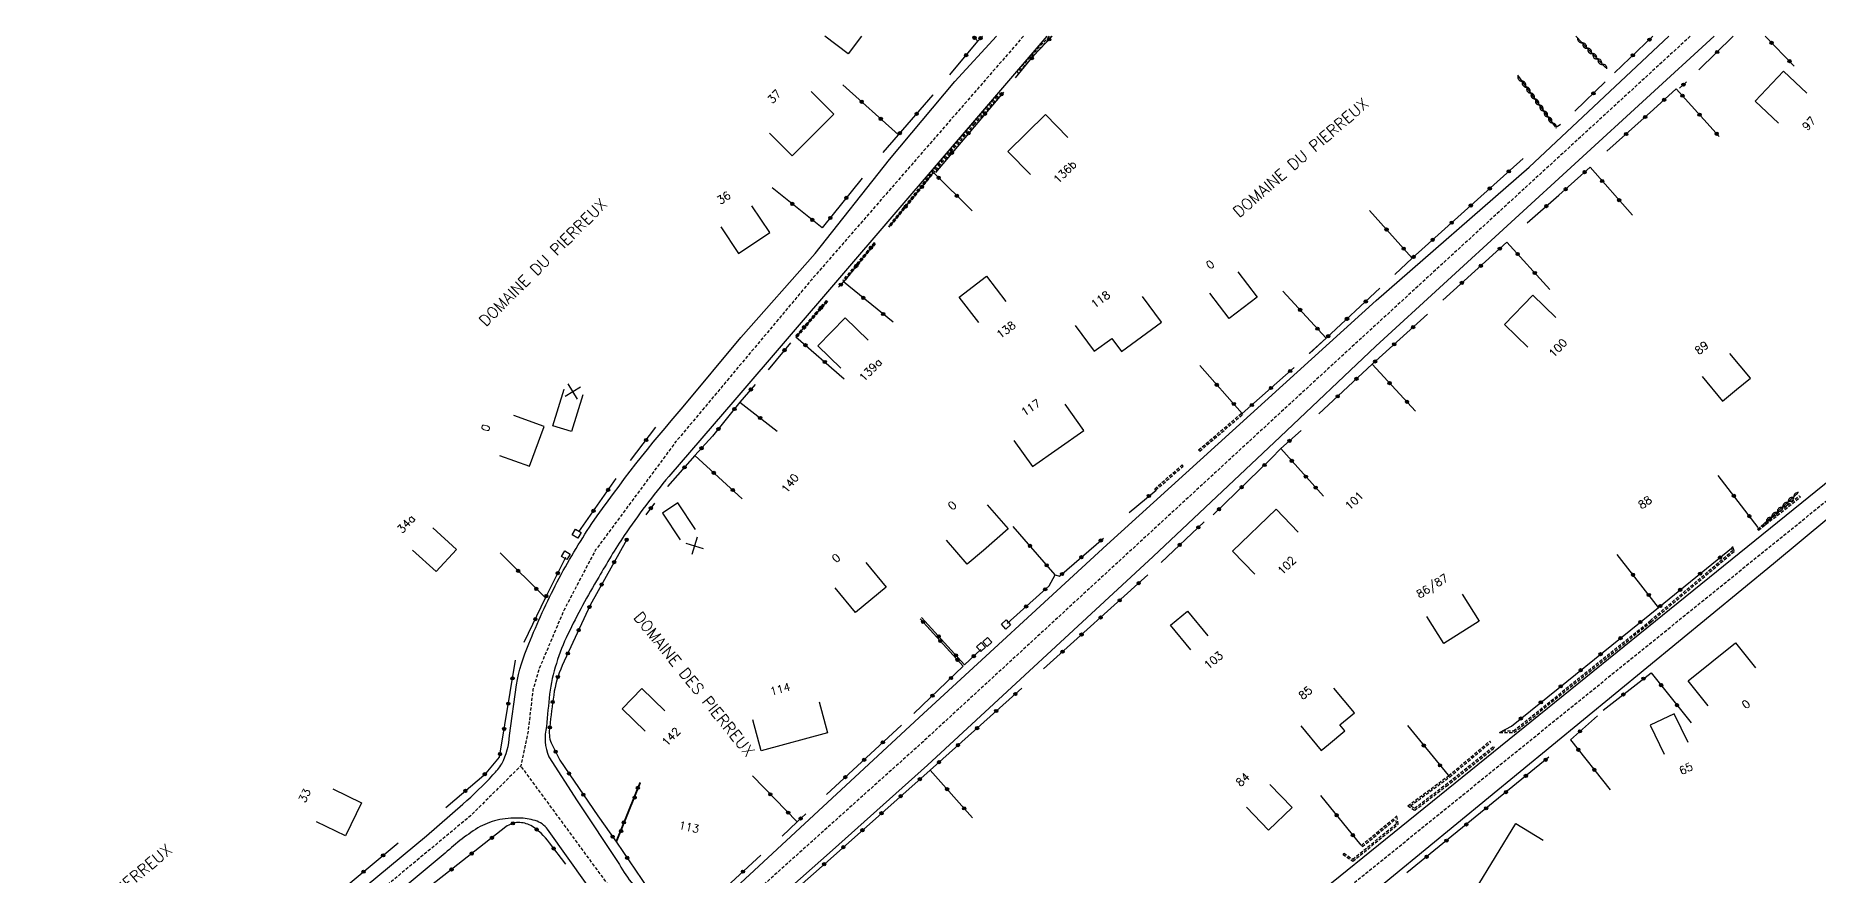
# Model space of a CAD drawing. Header units: millimetres. Extents: x 215106 to 216001, y 109646 to 110000.
# Drawn here: x 215110.1 to 215388.6, y 109868.9 to 110000.1 of the extents above; entities that cross this region are included whole.
import ezdxf
from ezdxf.enums import TextEntityAlignment as Align

# ---------------------------------------------------------------- set-up
doc = ezdxf.new("R2010")
doc.units = ezdxf.units.MM
doc.linetypes.add('DASHED', pattern=[0.75, 0.5, -0.25])
doc.layers.get('0').update_dxf_attribs({"linetype": 'CONTINUOUS'})
for name, color, linetype in [('W0001', 6, 'DASHED'), ('W0008', 7, 'CONTINUOUS'), ('W0100', 7, 'CONTINUOUS'), ('W0112', 1, 'DASHED'), ('W0310', 3, 'CONTINUOUS'), ('W0322', 7, 'CONTINUOUS'), ('W0989', 7, 'CONTINUOUS'), ('W0991', 7, 'CONTINUOUS')]:
    doc.layers.add(name, color=color, linetype=linetype)
doc.styles.get("Standard").update_dxf_attribs({"font": 'romans.shx', "width": 0.85})

# ---------------------------------------------------------------- blocks, each defined once
blk = doc.blocks.new('t112o')
at = {"color": 0, "linetype": 'Continuous'}
for p, q in [((-0.5, 0.5), (0.5, 0.5)), ((-0.5, -0.5), (-0.5, 0.5)), ((0.5, 0.5), (0.5, -0.5)), ((0.5, -0.5), (-0.5, -0.5))]:
    blk.add_line(p, q, dxfattribs=at)
blk = doc.blocks.new('t322o')
at = {"color": 0, "linetype": 'Continuous'}
for radius in [0.25, 0.15]:
    blk.add_circle((0, 0), radius, dxfattribs=at)
blk = doc.blocks.new('t991o')
at = {"color": 0, "linetype": 'Continuous'}
for p, q in [((-1, 1), (1, -1)), ((-1, -1), (1, 1))]:
    blk.add_line(p, q, dxfattribs=at)
blk = doc.blocks.new('t310o')
at = {"color": 0, "linetype": 'Continuous'}
for centre, start, end in [((-0.5, 0.38), 216.8699, 323.1304), ((0.5, -0.37), 36.8699, 143.1303)]:
    blk.add_arc(centre, 0.625, start, end, dxfattribs=at)

msp = doc.modelspace()

# ---------------------------------------------------------------- linework, layer by layer
at = {"layer": 'W0001'}
msp.add_line((215208.91, 109854.64), (215185.86, 109886.01), dxfattribs=at)
at = {"layer": 'W0001', "flags": 128}
for points in [[(215264.37, 110000), (215231.25, 109961.94), (215210.08, 109936.66), (215197.49, 109919.68), (215192.56, 109910.28), (215188.71, 109901.15), (215187.75, 109897.94), (215186.99, 109891.46), (215185.86, 109886.01), (215177.97, 109878.18), (215172.43, 109873.58), (215138.05, 109845.02), (215133.27, 109840.97), (215123.01, 109830.72), (215117.71, 109823.42), (215113.75, 109815.63), (215111.38, 109806.95), (215110.45, 109790.13), (215112.41, 109779.17), (215115.44, 109769.56), (215119.2, 109760.2), (215127.12, 109746.97), (215137.99, 109732.35), (215146.17, 109722.45), (215151.81, 109716.41), (215163.26, 109707.74), (215176.99, 109702.91), (215195.73, 109702.93), (215211.96, 109706.51), (215216.02, 109707.72), (215224.43, 109710.51), (215241.67, 109718.14), (215256.7, 109725.31), (215271.63, 109732), (215285.63, 109737.96), (215298.26, 109742.8), (215312.74, 109748.1), (215323.64, 109752.99), (215329.48, 109757.16), (215344.45, 109771.1), (215348.93, 109775.75), (215355.29, 109782.52), (215360.37, 109788.16), (215365.14, 109793.01), (215371.78, 109799.45), (215384.77, 109810.73), (215393.09, 109817.35), (215406.72, 109827.63), (215414.05, 109832.16), (215427.69, 109840.55), (215434.99, 109844.34), (215454.51, 109852.94), (215463.01, 109855.79), (215471.19, 109858.33), (215474.15, 109858.83), (215484.85, 109859.91), (215502.98, 109863.39), (215513.42, 109866.76), (215523.02, 109870.22), (215531.76, 109872.24), (215540.2, 109871.03), (215542.61, 109870.14), (215547.1, 109864.33), (215549.08, 109858.41), (215553.31, 109841.97), (215557.24, 109830.47), (215561.81, 109823.58), (215567.13, 109818.04), (215573.66, 109811.58), (215573.66, 109811.58)], [(215368.56, 110000), (215311.99, 109948.07), (215248.75, 109889.83), (215219.32, 109863.41), (215208.91, 109854.64), (215200.54, 109847.77), (215194.78, 109844.51), (215189.3, 109841.52), (215181.38, 109836.37), (215172.94, 109828.88), (215163.54, 109818.81), (215159.62, 109813.93), (215151.02, 109802.38), (215148.74, 109799.15), (215145.88, 109791.26), (215147.86, 109783.99), (215154.75, 109773.85), (215163.34, 109766.48), (215168.14, 109763.93), (215177.03, 109761.68), (215186.63, 109763.81), (215191.76, 109767.01), (215202.71, 109775.61), (215236.49, 109802.88), (215309.69, 109862.6), (215407.32, 109941.56), (215425.37, 109956.44), (215439.67, 109967.6), (215444.65, 109972.16), (215447.28, 109976.96), (215447.43, 109981.64), (215446.28, 109985.8), (215439.22, 110000)]]:
    msp.add_lwpolyline(points, dxfattribs=at)
at = {"layer": 'W0008', "flags": 128}
for points in [[(215134.63, 109844.8), (215171.13, 109875.06), (215176.81, 109880.04, 0.026), (215181.5, 109884.59, 0.0531), (215182.89, 109886.34, 0.098), (215184.1, 109890.75), (215185.18, 109898.66, -0.061), (215187.1, 109905.07, -0.0254), (215191.55, 109914.75, -0.0266), (215196.96, 109923.87, -0.0266), (215211.2, 109942.09), (215220.24, 109952.91), (215231.82, 109966.06), (215243.45, 109980.73), (215253.64, 109992.93), (215260.19, 110000)], [(215158.87, 109808.31), (215153.76, 109801.51), (215149.2, 109795.06, 0.1729), (215148.35, 109790.73, 0.09), (215150, 109784.95, 0.0656), (215156.13, 109775.87, 0.0715), (215164.02, 109768.42, 0.0567), (215169.79, 109765.53, 0.077), (215176.98, 109763.93, 0.0676), (215182.07, 109764.37, 0.0714), (215186.84, 109766.17, 0.0395), (215190.99, 109769.07), (215198.18, 109774.71), (215224.86, 109796.83), (215407.48, 109944.56), (215425.29, 109959.12), (215433.93, 109965.78, 0.0075), (215440.01, 109970.68, 0.0689), (215444.37, 109974.95, 0.0898), (215445.77, 109977.9, 0.0766), (215446, 109981.02, 0.1024), (215445.05, 109985.02), (215437.48, 110000)], [(215372.28, 110000), (215319.44, 109951.59), (215304.49, 109937.43), (215284.64, 109918.7), (215249.4, 109886.12), (215234.53, 109872.83), (215221.35, 109861.17), (215214.63, 109855.46, -0.0313), (215201.92, 109845.48, -0.0221), (215194.97, 109841.43, 0.0074), (215189.97, 109838.72, 0.0072), (215186.81, 109836.83, 0.01), (215182.88, 109834.35, 0.0172), (215181.05, 109833.04, 0.0356), (215174.78, 109826.95, 0.0285), (215166.11, 109817.74), (215158.87, 109808.31), (215158.87, 109808.31)], [(215208.97, 109931.23, 0.0225), (215201.98, 109921.98, 0.015), (215198.02, 109915.48, 0.0233), (215193.21, 109906.58, 0.077), (215190.32, 109897.23, 0.0027), (215189.89, 109892.17, 0.1677), (215190.23, 109887.43), (215194.67, 109880.52), (215201.25, 109870.58, 0.0918), (215206.06, 109864.81, 0.085), (215209.09, 109863.33, 0.115), (215212.34, 109863.11, 0.0965), (215217.3, 109865.66, 0.0429), (215220.17, 109867.7), (215248.1, 109893.54), (215277.38, 109920.55), (215319.49, 109958.71), (215343.39, 109979.55), (215365.2, 110000)], [(215202.43, 109858.73), (215190.03, 109876.11, 0.1599), (215188.1, 109877.45, 0.0715), (215185.57, 109877.85, 0.0671), (215182.16, 109877.51, 0.0696), (215179.12, 109876.32, 0.0449), (215173.74, 109872.1), (215141.47, 109845.24)]]:
    msp.add_lwpolyline(points, format="xyb", dxfattribs=at)
for points in [[(215268.01, 110000), (215219.28, 109943.2), (215208.97, 109931.23), (215208.97, 109931.23)], [(215394.52, 109928.36), (215381.54, 109917.58), (215317.23, 109864.77)]]:
    msp.add_lwpolyline(points, dxfattribs=at)
at = {"layer": 'W0100', "flags": 128}
for points in [[(215239.1, 110000), (215237.01, 109997.23), (215233.34, 110000)], [(215382.33, 109986.4), (215378.69, 109989.83), (215383.12, 109994.53), (215386.76, 109991.1), (215386.76, 109991.1)], [(215224.68, 109984.84), (215228.22, 109981.31), (215234.74, 109987.85), (215231.2, 109991.38), (215231.2, 109991.38)], [(215265.46, 109978.42), (215261.95, 109981.99), (215267.82, 109987.76), (215271.33, 109984.2), (215271.33, 109984.2)], [(215217.08, 109970.22), (215219.87, 109966.07), (215224.74, 109969.35), (215221.95, 109973.5), (215221.95, 109973.5)], [(215257.4, 109955.27), (215254.35, 109959.23), (215258.6, 109962.5), (215261.64, 109958.54), (215261.64, 109958.54)], [(215297.85, 109963.2), (215300.88, 109959.23), (215296.54, 109955.9), (215293.5, 109959.88), (215293.5, 109959.88)], [(215272.48, 109954.82), (215275.43, 109950.78), (215278.17, 109952.79), (215279.68, 109950.74), (215285.93, 109955.32), (215282.97, 109959.35), (215282.97, 109959.35)], [(215347.57, 109956.04), (215343.98, 109959.52), (215339.55, 109954.95), (215343.18, 109951.42), (215343.14, 109951.47), (215343.14, 109951.47)], [(215240.12, 109952.51), (215236.54, 109956), (215232.27, 109951.64), (215235.85, 109948.14), (215235.85, 109948.14)], [(215370.39, 109946.83), (215373.59, 109942.98), (215375.77, 109944.8), (215377.94, 109946.6), (215374.75, 109950.45), (215374.75, 109950.45)], [(215195.56, 109943.97), (215193.78, 109938.24), (215190.87, 109939.14), (215192.64, 109944.87), (215192.64, 109944.87)], [(215182.53, 109934.52), (215187.23, 109932.82), (215189.48, 109939.02), (215184.78, 109940.73), (215184.78, 109940.73)], [(215213.15, 109922.92), (215210.4, 109927.09), (215207.98, 109925.5), (215210.73, 109921.33), (215210.73, 109921.33)], [(215258.72, 109926.8), (215261.99, 109923.02), (215258.11, 109919.66), (215255.6, 109917.5), (215252.33, 109921.28), (215252.33, 109921.28)], [(215168.94, 109919.73), (215172.63, 109916.35), (215175.81, 109919.83), (215172.12, 109923.2), (215172.12, 109923.2)], [(215239.73, 109917.79), (215242.93, 109913.94), (215238.15, 109909.96), (215234.94, 109913.8), (215234.94, 109913.8)], [(215332.9, 109912.82), (215335.57, 109908.59), (215330.07, 109905.11), (215327.4, 109909.34), (215327.4, 109909.34)], [(215290.53, 109904.13), (215287.36, 109907.99), (215289.99, 109910.16), (215293.16, 109906.3), (215293.16, 109906.3)], [(215371.37, 109895.39), (215368.23, 109899.28), (215375.61, 109905.23), (215378.75, 109901.33), (215378.75, 109901.33)], [(215205.29, 109891.44), (215201.7, 109894.92), (215204.75, 109898.07), (215208.34, 109894.58), (215208.34, 109894.58)], [(215232.47, 109896), (215233.77, 109891.18), (215223.39, 109888.38), (215222.09, 109893.21), (215222.09, 109893.21)], [(215307.7, 109892.26), (215310.9, 109888.42), (215312.02, 109889.34), (215314.58, 109891.47), (215313.81, 109892.4), (215316.08, 109894.29), (215312.89, 109898.13), (215312.89, 109898.13)], [(215368.24, 109889.66), (215366.06, 109894.16), (215362.3, 109892.34), (215364.48, 109887.83), (215364.48, 109887.83)], [(215156.48, 109882.43), (215160.97, 109880.24), (215158.44, 109875.06), (215153.95, 109877.25), (215153.95, 109877.25)], [(215302.89, 109883.11), (215306.36, 109879.51), (215302.68, 109875.97), (215299.22, 109879.57), (215299.22, 109879.57)], [(215339.24, 109864.01), (215334.96, 109866.6), (215341.28, 109877), (215345.55, 109874.4), (215345.55, 109874.4)]]:
    msp.add_lwpolyline(points, dxfattribs=at)
at = {"layer": 'W0100'}
for points in [[(215262.89, 109936.84), (215265.77, 109932.76), (215273.8, 109938.42), (215270.92, 109942.5)], [(215307.31, 109922.5), (215303.84, 109926.1), (215297.03, 109919.53), (215300.51, 109915.94)]]:
    msp.add_lwpolyline(points, dxfattribs=at)
at = {"layer": 'W0112'}
for p, q in [((215268.42, 110000), (215265.91, 109997.32)), ((215268.76, 110000), (215266.09, 109997.15)), ((215265.91, 109997.32), (215263.37, 109994.42)), ((215266.1, 109997.15), (215263.56, 109994.25)), ((215263.37, 109994.42), (215263.56, 109994.25)), ((215260.24, 109990.65), (215256.55, 109986.5)), ((215260.43, 109990.49), (215256.73, 109986.33)), ((215260.43, 109990.49), (215260.24, 109990.65)), ((215256.55, 109986.5), (215250.33, 109979.09)), ((215256.74, 109986.34), (215250.52, 109978.93)), ((215250.33, 109979.09), (215243.32, 109970.39)), ((215250.52, 109978.93), (215243.52, 109970.23)), ((215243.32, 109970.39), (215243.52, 109970.23)), ((215241.01, 109967.71), (215236.15, 109961.84)), ((215241.2, 109967.55), (215236.34, 109961.68)), ((215241.2, 109967.55), (215241.01, 109967.71)), ((215236.15, 109961.84), (215236.31, 109961.71)), ((215233.55, 109958.7), (215228.84, 109953.22)), ((215233.74, 109958.54), (215229.03, 109953.06)), ((215233.55, 109958.7), (215233.74, 109958.54)), ((215229.03, 109953.06), (215228.84, 109953.22)), ((215291.75, 109935.36), (215298.45, 109941.1)), ((215291.91, 109935.17), (215298.62, 109940.91)), ((215298.45, 109941.1), (215298.62, 109940.91)), ((215291.91, 109935.17), (215291.75, 109935.36)), ((215284.88, 109929.28), (215289.19, 109933.04)), ((215285.05, 109929.09), (215289.35, 109932.85)), ((215289.35, 109932.85), (215289.19, 109933.04)), ((215285.05, 109929.09), (215284.88, 109929.28)), ((215379.07, 109923), (215385.59, 109928.21)), ((215379.22, 109922.81), (215385.75, 109928.01)), ((215385.59, 109928.21), (215385.75, 109928.01)), ((215379.22, 109922.81), (215379.07, 109923)), ((215362.29, 109908.68), (215375.15, 109919.63)), ((215362.44, 109908.49), (215375.43, 109919.54)), ((215375.25, 109920.23), (215375.04, 109920.06)), ((215375.15, 109919.63), (215375.04, 109920.06)), ((215375.43, 109919.54), (215375.25, 109920.23)), ((215340.95, 109891.48), (215362.29, 109908.68)), ((215341.04, 109891.23), (215362.44, 109908.49)), ((215338.77, 109891.2), (215339.23, 109891.46)), ((215338.77, 109891.2), (215341.04, 109891.23)), ((215339.23, 109891.46), (215340.95, 109891.48)), ((215330.3, 109883.06), (215337.79, 109889.02)), ((215330.46, 109882.86), (215337.94, 109888.82)), ((215330.83, 109884.48), (215337.2, 109889.84)), ((215330.98, 109884.29), (215337.36, 109889.65)), ((215337.2, 109889.84), (215337.36, 109889.65)), ((215337.79, 109889.02), (215337.94, 109888.82)), ((215324.43, 109879.76), (215330.83, 109884.48)), ((215324.87, 109879.78), (215330.98, 109884.29)), ((215325.49, 109879.38), (215330.3, 109883.06)), ((215325.5, 109879.07), (215330.46, 109882.86)), ((215324.43, 109879.76), (215325.5, 109879.07)), ((215324.87, 109879.78), (215325.49, 109879.38)), ((215315.82, 109871.43), (215322.67, 109876.99)), ((215315.84, 109871.12), (215322.94, 109876.89)), ((215317.19, 109873.59), (215322.71, 109878.19)), ((215317.35, 109873.39), (215322.54, 109877.72)), ((215322.67, 109876.99), (215322.54, 109877.72)), ((215322.94, 109876.89), (215322.71, 109878.19)), ((215317.19, 109873.59), (215317.35, 109873.39)), ((215314.3, 109872.15), (215314.44, 109872.36)), ((215314.3, 109872.15), (215315.84, 109871.12)), ((215314.44, 109872.36), (215315.82, 109871.43))]:
    msp.add_line(p, q, dxfattribs=at)
at = {"layer": 'W0310'}
for p, q in [((215355.36, 109995.06), (215350.67, 110000)), ((215341.55, 109993.91), (215347.46, 109985.84)), ((215379.59, 109923.38), (215385.38, 109928.61))]:
    msp.add_line(p, q, dxfattribs=at)
at = {"layer": 'W0322'}
for p, q in [((215257.25, 109999.25), (215256.46, 110000)), ((215356.69, 109994.27), (215362.73, 110000)), ((215244.84, 109984.6), (215236.14, 109992.43)), ((215261.24, 109991.28), (215250.62, 109978.72)), ((215350.53, 109988.31), (215355.27, 109992.85)), ((215367.96, 109992.88), (215366.86, 109991.87)), ((215347.78, 109985.92), (215348.27, 109986.27)), ((215325.12, 109965.33), (215318.43, 109972.76)), ((215244.03, 109955.35), (215236.25, 109961.63)), ((215311.68, 109952.84), (215304.88, 109960.18)), ((215227.99, 109952.08), (215224.5, 109947.89)), ((215325.65, 109941.41), (215318.85, 109948.74)), ((215220.07, 109942.82), (215225.91, 109938.28)), ((215203.01, 109933.72), (215206.95, 109938.94)), ((215304.58, 109935.58), (215311.24, 109928.12)), ((215220.44, 109927.75), (215213.05, 109934.49)), ((215303.06, 109934.01), (215294.04, 109925.23)), ((215194.91, 109922.58), (215200.75, 109930.91)), ((215280.91, 109925.6), (215285.09, 109929.1)), ((215379.15, 109923.24), (215372.92, 109931.37)), ((215206.73, 109927.03), (215205.4, 109925.25)), ((215292.6, 109924.12), (215285.88, 109917.79)), ((215269.31, 109915.83), (215262.78, 109923.4)), ((215189.69, 109912.24), (215182.61, 109919.3)), ((215363.59, 109910.76), (215357.14, 109919.01)), ((215283.82, 109915.84), (215267.52, 109901.17)), ((215233.63, 109881.52), (215245.31, 109892.36)), ((215324.39, 109892.29), (215330.71, 109884.54)), ((215346.45, 109887.35), (215324.27, 109869.27)), ((215256.44, 109877.87), (215249.79, 109885.35)), ((215200.75, 109874.2), (215204.49, 109883.48)), ((215200.82, 109874.09), (215204.56, 109883.36)), ((215222.04, 109884.43), (215229.03, 109877.27)), ((215310.78, 109881.39), (215317.1, 109873.63)), ((215155.11, 109864.36), (215166.68, 109873.96))]:
    msp.add_line(p, q, dxfattribs=at)
at = {"layer": 'W0322', "flags": 128}
for points in [[(215252.88, 109993.97), (215257.25, 109999.25), (215257.96, 110000)], [(215263.11, 109993.51), (215265.96, 109996.92), (215268.86, 110000)], [(215369.89, 109994.73), (215375.27, 110000)], [(215380.24, 110000), (215384.8, 109995.34), (215384.8, 109995.34)], [(215242.47, 109981.83), (215244.84, 109984.6), (215250.27, 109990.86), (215250.27, 109990.86)], [(215355.54, 109982.06), (215362.81, 109988.54), (215366.37, 109991.79), (215373.05, 109984.35), (215373.05, 109984.35)], [(215322.42, 109962.77), (215325.12, 109965.33), (215342.45, 109980.91), (215342.45, 109980.91)], [(215343.05, 109970.85), (215348.03, 109975.16), (215352.89, 109979.53), (215359.51, 109972.03), (215359.51, 109972.03)], [(215239.18, 109977.83), (215232.95, 109970.05), (215225.14, 109976.3), (215225.14, 109976.3)], [(215243.44, 109970.27), (215250.33, 109978.69), (215256.34, 109972.74), (215256.34, 109972.74)], [(215241.18, 109967.73), (215236.25, 109961.63), (215235.49, 109960.79), (215235.49, 109960.79)], [(215329.89, 109958.77), (215339.91, 109967.83), (215346.61, 109960.41), (215346.61, 109960.41)], [(215309.02, 109950.44), (215311.65, 109952.83), (215320.07, 109960.62), (215320.07, 109960.62)], [(215309.05, 109950.45), (215311.68, 109952.84), (215320.07, 109960.63), (215320.07, 109960.63)], [(215233.64, 109958.62), (215228.81, 109953.04), (215236.37, 109946.49), (215236.37, 109946.49)], [(215327.48, 109956.57), (215318.85, 109948.74), (215310.54, 109941.02), (215310.54, 109941.02)], [(215306.65, 109948.23), (215298.57, 109941.06), (215291.93, 109948.54), (215291.93, 109948.54)], [(215222.45, 109945.58), (215220.07, 109942.82), (215215.82, 109937.53), (215213.05, 109934.49), (215208.79, 109929.64), (215208.79, 109929.64)], [(215307.75, 109938.4), (215304.58, 109935.58), (215303.06, 109934.01), (215303.06, 109934.01)], [(215261.82, 109908.25), (215268.41, 109914.15), (215269.31, 109915.83), (215270, 109915.64), (215276.88, 109921.59), (215276.88, 109921.59)], [(215186.39, 109905.31), (215189.69, 109912.24), (215192.87, 109918.62), (215192.87, 109918.62)], [(215338.77, 109891.2), (215340.62, 109892.23), (215363.59, 109910.76), (215375.25, 109920.23), (215375.25, 109920.23)], [(215247.27, 109894.21), (215254.98, 109901.57), (215248.24, 109909), (215248.24, 109909)], [(215257.71, 109904.21), (215255.16, 109901.78), (215248.46, 109909.2), (215248.46, 109909.2)], [(215174.15, 109879.49), (215180.45, 109884.89), (215182.51, 109887.36), (215185.03, 109902.51), (215185.03, 109902.51)], [(215354.95, 109894.7), (215362.45, 109900.56), (215368.67, 109892.73), (215368.67, 109892.73)], [(215264.11, 109898.13), (215249.79, 109885.35), (215235.15, 109872.34), (215221.29, 109860), (215221.29, 109860)], [(215354.07, 109893.82), (215349.82, 109890.08), (215356.05, 109882.26), (215356.05, 109882.26)], [(215226.7, 109875), (215229.03, 109877.27), (215230.38, 109878.52), (215230.38, 109878.52)]]:
    msp.add_lwpolyline(points, dxfattribs=at)
for points in [[(215202.42, 109921.37), (215196.7, 109911.12), (215192.31, 109901.67, 0.0665), (215190.99, 109897.07, 0.017), (215190.39, 109892.09, 0.1417), (215190.59, 109889.58), (215191.96, 109886.9), (215197.86, 109878.19), (215197.86, 109878.19)], [(215192.9, 109870.63), (215190.32, 109873.97, 0.1117), (215187.4, 109876.68, 0.1228), (215185.46, 109877.15, 0.158), (215183.52, 109876.47), (215171.88, 109867.37), (215171.88, 109867.37)], [(215197.86, 109878.19), (215200.82, 109874.09), (215206.75, 109865.32, 0.1806), (215209.12, 109863.77, 0.1059), (215212.19, 109863.65, 0.0938), (215215.02, 109864.72, 0.0516), (215217.37, 109866.53), (215223.34, 109872.04), (215223.34, 109872.04)]]:
    msp.add_lwpolyline(points, format="xyb", dxfattribs=at)

# ---------------------------------------------------------------- block references
at = {"layer": 'W0112'}
for p, rotation in [((215194.58, 109922.29), 239.3139), ((215192.89, 109918.91), 239.3139), ((215261.65, 109908.09), 222.3975), ((215257.74, 109904.56), 222.3975), ((215258.72, 109905.35), 222.3975)]:
    msp.add_blockref('t112o', p, dxfattribs=dict(at, rotation=rotation))
at = {"layer": 'W0310'}
for p, rotation in [((215351.65, 109998.97), 133.4874378002299), ((215352.45, 109998.13), 133.4874378002299), ((215353.24, 109997.29), 133.4874378002299), ((215354.04, 109996.45), 133.4874378002299), ((215354.83, 109995.61), 133.4874378002299), ((215342.24, 109992.98), 306.1804970801323), ((215342.92, 109992.04), 306.1804970801323), ((215343.6, 109991.11), 306.1804970801323), ((215344.28, 109990.18), 306.1804970801323), ((215344.96, 109989.25), 306.1804970801323), ((215345.65, 109988.32), 306.1804970801323), ((215346.33, 109987.38), 306.1804970801323), ((215347.01, 109986.45), 306.1804970801323), ((215382.16, 109925.7), 42.07527936009004), ((215383.02, 109926.48), 42.07527936009004), ((215383.87, 109927.25), 42.07527936009004), ((215384.73, 109928.02), 42.07527936009004), ((215380.44, 109924.15), 42.07527936009004), ((215381.3, 109924.93), 42.07527936009004)]:
    msp.add_blockref('t310o', p, dxfattribs=dict(at, rotation=rotation))
at = {"layer": 'W0322'}
for p, rotation in [((215256.74, 109999.74), 136.5013448185401), ((215257.68, 109999.71), 46.43353286760039), ((215268.4, 109999.51), 46.74007993154164), ((215362.17, 109999.47), 43.48742351461508), ((215381.25, 109998.97), 314.4279282654722), ((215255.43, 109997.05), 50.42637702525416), ((215265.68, 109996.58), 50.17213733707646), ((215359.59, 109997.02), 43.48742351461508), ((215372.75, 109997.53), 44.42828944777708), ((215384.05, 109996.12), 314.4279282654722), ((215260.95, 109990.94), 229.7768536713604), ((215353.42, 109991.07), 43.73154762711754), ((215364.48, 109990.07), 42.44954099127863), ((215367.34, 109990.71), 311.9510553068251), ((215367.48, 109992.44), 311.9510553068251), ((215239.11, 109989.76), 138.0182438709483), ((215247.69, 109987.88), 49.07167828705811), ((215258.37, 109987.89), 229.7768536713604), ((215361.52, 109987.38), 41.70384921020179), ((215370.01, 109987.74), 311.9510553068251), ((215242.09, 109987.08), 138.0182438709483), ((215245.07, 109984.86), 49.07167828705811), ((215255.79, 109984.83), 229.7768536713604), ((215358.53, 109984.72), 41.70384921020179), ((215372.68, 109984.76), 311.9510553068251), ((215253.2, 109981.78), 229.7768536713604), ((215340.2, 109978.89), 41.96049750697808), ((215248.51, 109976.46), 50.71711852328689), ((215251.13, 109977.89), 315.3214497168161), ((215337.23, 109976.22), 41.96049750697808), ((215349.08, 109976.1), 41.97802897689759), ((215352.05, 109978.77), 41.97802897689759), ((215354.79, 109977.38), 311.412950238308), ((215228.27, 109973.8), 141.3551351014814), ((215236.7, 109974.74), 231.354654410751), ((215245.97, 109973.37), 50.71711852328689), ((215253.97, 109975.08), 315.3214497168161), ((215334.26, 109973.54), 41.96049750697808), ((215346.07, 109973.46), 40.85313804597838), ((215357.44, 109974.38), 311.412950238308), ((215231.39, 109971.3), 141.3551351014814), ((215234.2, 109971.61), 231.354654410751), ((215331.28, 109970.87), 41.96049750697808), ((215321.11, 109969.79), 131.9608080883568), ((215328.31, 109968.19), 41.96049750697808), ((215240.56, 109966.97), 231.0560531472352), ((215323.78, 109966.81), 131.9608080883568), ((215325.33, 109965.52), 41.96049750697808), ((215338.79, 109966.82), 42.1147424637653), ((215341.58, 109965.97), 312.1145505311881), ((215238.27, 109964.13), 231.0560531472352), ((215335.83, 109964.14), 42.1147424637653), ((215344.26, 109963.01), 312.1145505311881), ((215235.85, 109961.19), 231.0560531472352), ((215332.86, 109961.46), 42.1147424637653), ((215232.73, 109957.57), 229.1207390547049), ((215239.36, 109959.12), 141.0559987634956), ((215242.47, 109956.6), 141.0559987634956), ((215307.6, 109957.24), 132.844535010866), ((215317.85, 109958.56), 42.77977560391993), ((215317.87, 109958.58), 42.84473959151396), ((215230.11, 109954.55), 229.1207390547049), ((215310.32, 109954.31), 132.844535010866), ((215314.91, 109955.85), 42.77977560391993), ((215314.94, 109955.86), 42.84473959151396), ((215325.26, 109954.56), 222.2042993443515), ((215227.06, 109950.96), 230.0872365776496), ((215230.32, 109951.73), 319.1206013468195), ((215311.98, 109953.13), 42.77977560391993), ((215312, 109953.14), 42.84473959151396), ((215322.3, 109951.87), 222.2042993443515), ((215233.34, 109949.11), 319.1206013468195), ((215319.33, 109949.18), 222.2042993443515), ((215294.58, 109945.54), 131.5891461063761), ((215306.05, 109947.69), 221.589288019954), ((215316.4, 109946.47), 222.8944516885177), ((215321.57, 109945.81), 132.8944084097049), ((215221.8, 109944.82), 229.2796292728619), ((215303.05, 109945.04), 221.589288019954), ((215313.47, 109943.74), 222.8944516885177), ((215324.29, 109942.88), 132.8944084097049), ((215219.22, 109941.76), 231.1927777513106), ((215223.23, 109940.36), 322.1317483648555), ((215297.24, 109942.55), 131.5891461063761), ((215300.06, 109942.38), 221.589288019954), ((215216.72, 109938.64), 231.1927777513106), ((215205.42, 109936.91), 52.90673699892824), ((215214.09, 109935.63), 227.6619948557522), ((215305.94, 109936.78), 221.6466632300818), ((215211.43, 109932.64), 228.6663821589281), ((215216, 109931.79), 137.6623325339562), ((215302.04, 109933.01), 221.6466632300818), ((215306.3, 109933.65), 221.6466632300818), ((215199.5, 109929.13), 54.96462110590654), ((215218.96, 109929.1), 137.6623325339562), ((215298.46, 109929.54), 221.6466632300818), ((215308.5, 109931.19), 221.6466632300818), ((215310.03, 109929.48), 221.6466632300818), ((215206.16, 109926.26), 240.8666789605682), ((215283.98, 109928.17), 39.94060174504248), ((215294.93, 109926.1), 221.6466632300818), ((215375.36, 109928.2), 127.4691649385059), ((215197.21, 109925.86), 54.96462110590654), ((215291.7, 109923.27), 223.2902513829522), ((215377.79, 109925.02), 127.4691649385059), ((215202.39, 109921.33), 240.8666789605682), ((215265.39, 109920.37), 130.8005968029105), ((215276.46, 109921.22), 40.83686748703263), ((215288.79, 109920.53), 223.2902513829522), ((215200.44, 109917.83), 240.8666789605682), ((215273.43, 109918.6), 40.83686748703263), ((215373.19, 109918.56), 39.0796436888612), ((215185.44, 109916.48), 135.0461860068435), ((215191.62, 109916.11), 63.45435126715032), ((215268.01, 109917.34), 130.8005968029105), ((215270.4, 109915.99), 40.83686748703263), ((215359.6, 109915.86), 128.0618538599055), ((215370.09, 109916.04), 39.0796436888612), ((215188.27, 109913.65), 135.0461860068435), ((215189.83, 109912.53), 63.45435126715032), ((215198.49, 109914.34), 240.8666789605682), ((215267.78, 109913.58), 41.83601531668661), ((215282.38, 109914.55), 221.9821844250002), ((215362.07, 109912.71), 128.0618538599055), ((215366.98, 109913.52), 39.0796436888612), ((215196.57, 109910.83), 245.0830846788437), ((215264.8, 109910.91), 41.83601531668661), ((215276.44, 109909.19), 221.9821844250002), ((215279.41, 109911.87), 221.9821844250002), ((215363.88, 109910.99), 39.0796436888612), ((215188.11, 109908.93), 64.53707243283148), ((215194.88, 109907.21), 245.0830846788437), ((215248.71, 109908.49), 132.1950098615974), ((215273.46, 109906.52), 221.9821844250002), ((215360.76, 109908.48), 38.89181665718602), ((215251.14, 109906.23), 132.10403020381), ((215251.4, 109905.52), 132.1950098615974), ((215270.49, 109903.84), 221.9821844250002), ((215357.65, 109905.97), 38.89181665718602), ((215193.2, 109903.58), 245.0830846788437), ((215253.82, 109903.27), 132.10403020381), ((215254.08, 109902.56), 132.1950098615974), ((215256.61, 109903.16), 223.7002946366521), ((215351.42, 109900.95), 38.89181665718602), ((215354.54, 109903.46), 38.89181665718602), ((215184.56, 109899.68), 80.57559174284675), ((215191.64, 109899.9), 252.4042652398407), ((215253.06, 109899.73), 43.64058603891321), ((215348.31, 109898.44), 38.89181665718602), ((215361.25, 109899.63), 37.9960190666194), ((215364, 109898.62), 308.5033950633543), ((215183.9, 109895.73), 80.57559174284675), ((215190.83, 109895.98), 262.0523794439185), ((215250.16, 109896.97), 43.64058603891321), ((215263.11, 109897.24), 221.7667498668116), ((215345.2, 109895.93), 38.89181665718602), ((215358.1, 109897.16), 37.9960190666194), ((215366.49, 109895.49), 308.5033950633543), ((215260.13, 109894.58), 221.7667498668116), ((215342.08, 109893.41), 38.89181665718602), ((215183.25, 109891.78), 80.57559174284675), ((215190.38, 109892.01), 259.4146992528645), ((215257.14, 109891.91), 221.7667498668116), ((215351.32, 109891.4), 221.4045564955828), ((215182.59, 109887.84), 80.57559174284675), ((215191.29, 109888.22), 296.9613637477593), ((215239.49, 109886.96), 42.86966612043943), ((215242.42, 109889.68), 42.86966612043943), ((215254.16, 109889.25), 221.7667498668116), ((215326.92, 109889.19), 309.1916881747065), ((215345.97, 109886.96), 219.1921749333458), ((215351.07, 109888.52), 308.5030383643676), ((215180.22, 109884.7), 40.61118736378363), ((215193.37, 109884.81), 304.0925783703635), ((215236.56, 109884.24), 42.86966612043943), ((215251.18, 109886.58), 221.7667498668116), ((215329.45, 109886.09), 309.1916881747065), ((215342.87, 109884.44), 219.1921749333458), ((215353.56, 109885.39), 308.5030383643676), ((215177.19, 109882.09), 40.61118736378363), ((215195.61, 109881.5), 304.0925783703635), ((215204.13, 109882.57), 34.0137699486827), ((215224.83, 109881.56), 314.3084049643468), ((215248.19, 109883.92), 221.619398236154), ((215252.45, 109882.36), 131.6195503311843), ((215339.77, 109881.91), 219.1921749333458), ((215203.63, 109881.05), 34.0137699486827), ((215227.63, 109878.7), 314.3084049643468), ((215242.21, 109878.61), 221.619398236154), ((215245.2, 109881.27), 221.619398236154), ((215255.11, 109879.37), 131.6195503311843), ((215336.67, 109879.38), 219.1921749333458), ((215184.61, 109877.02), 195.9751664165786), ((215188.33, 109876.06), 142.8043120003558), ((215201.52, 109875.82), 34.0137699486827), ((215201.95, 109877.18), 34.0137699486827), ((215229.57, 109877.78), 42.75047075165374), ((215239.22, 109875.95), 221.619398236154), ((215313.31, 109878.29), 309.1924942965744), ((215333.57, 109876.85), 219.1921749333458), ((215181.33, 109874.76), 218.0336332558492), ((215190.99, 109873.1), 127.6113997455008), ((215200.2, 109874.95), 305.9150375171267), ((215236.23, 109873.3), 221.619398236154), ((215315.84, 109875.19), 309.1924942965744), ((215330.47, 109874.32), 219.1921749333458), ((215164.34, 109872.02), 39.6553232514779), ((215178.18, 109872.3), 218.0336332558492), ((215202.47, 109871.65), 304.0345636948675), ((215233.24, 109870.64), 221.663811812401), ((215327.37, 109871.8), 219.1921749333458), ((215161.27, 109869.47), 39.6553232514779), ((215175.03, 109869.83), 218.0336332558492), ((215220.56, 109869.48), 42.70823282548925)]:
    msp.add_blockref('t322o', p, dxfattribs=dict(at, rotation=rotation))
at = {"layer": 'W0991'}
for p, rotation in [((215193.97, 109944.5), 75.81578178404506), ((215213, 109920.38), 298.3458762518989)]:
    msp.add_blockref('t991o', p, dxfattribs=dict(at, rotation=rotation))

# ---------------------------------------------------------------- texts
at = {"layer": 'W0989'}
for s, rotation, p in [('DOMAINE DU PIERREUX', 40.8102, (215307.7, 109981.05)), ('DOMAINE DU PIERREUX', 44.975, (215189.31, 109964.68)), ('DOMAINE DES PIERREUX', 309.0308, (215212.95, 109898.75)), ('DOMAINE DU PIERREUX', 40.2862, (215120.69, 109864.57))]:
    msp.add_text(s, height=1.75, rotation=rotation, dxfattribs=at).set_placement(p, align=Align.MIDDLE)
at = {"layer": 'W0991'}
for s, rotation, p in [('37', 45.1013, (215225.46, 109990.58)), ('97', 46.6886, (215387.09, 109986.35)), ('136b', 44.5543, (215270.85, 109978.82)), ('36', 33.9149, (215217.56, 109974.77)), ('0', 37.4019, (215293.55, 109964.32)), ('118', 36.26, (215276.41, 109958.88)), ('138', 37.5589, (215261.65, 109954.13)), ('100', 45.8561, (215347.87, 109951.31)), ('89', 39.7285, (215370.33, 109951.33)), ('139a', 45.6157, (215240.48, 109947.88)), ('117', 34.2636, (215265.52, 109941.98)), ('0', 70.0281, (215180.36, 109938.82)), ('140', 51.8184, (215227.91, 109930.16)), ('0', 40.7995, (215253.24, 109926.69)), ('101', 43.5718, (215316.05, 109927.43)), ('88', 35.1107, (215361.48, 109927.18)), ('34a', 47.5682, (215167.94, 109923.83)), ('0', 39.8072, (215235.1, 109918.48)), ('102', 45.2738, (215305.5, 109917.31)), ('86/87', 32.2627, (215328.28, 109914.04)), ('103', 39.4513, (215294.07, 109902.51)), ('114', 15.066, (215226.37, 109897.99)), ('85', 39.7481, (215308.44, 109897.43)), ('0', 38.8703, (215377.25, 109895.63)), ('142', 45.8476, (215209.32, 109890.57)), ('84', 43.9117, (215298.63, 109883.86)), ('65', 25.8307, (215367.88, 109885.59)), ('33', 63.9566, (215152.07, 109881.38)), ('113', 347.7852, (215212.14, 109876.45))]:
    msp.add_text(s, height=1.25, rotation=rotation, dxfattribs=at).set_placement(p, align=Align.MIDDLE)

doc.saveas('drawing.dxf')
